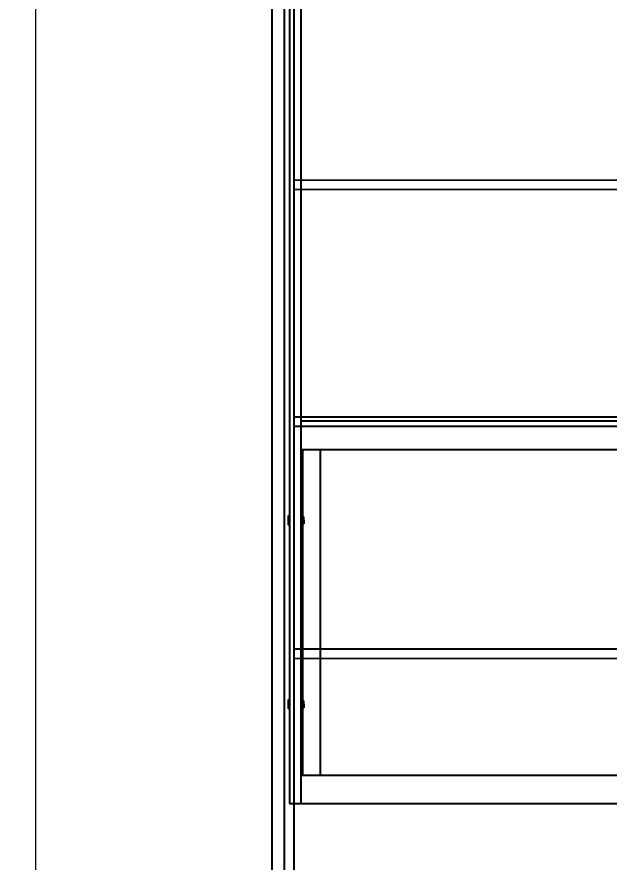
# Model space of a CAD drawing. Header units: millimetres. Extents: x -3908 to 2633, y -3782 to 2670.
# Drawn here: x -2481 to -1227, y -1322 to 470 of the extents above; entities that cross this region are included whole.
import ezdxf

# ---------------------------------------------------------------- set-up
doc = ezdxf.new("R2010")
doc.units = ezdxf.units.MM
for name, color, linetype in [('DIKOM_ЗОНА', 80, 'Continuous'), ('DIKOM_ОБЪЕКТ', 7, 'Continuous'), ('DIKOM_РАЗМЕР_ЗОНА', 7, 'Continuous'), ('DIKOM_РАЗМЕР_ОБЪЕКТА', 7, 'Continuous')]:
    doc.layers.add(name, color=color, linetype=linetype)
doc.styles.add('style1', font='arial.ttf', dxfattribs={"width": 0.8})
doc.dimstyles.new('1-50', dxfattribs={"dimtxt": 300, "dimasz": 200, "dimexe": 100, "dimexo": 0, "dimgap": 100, "dimtad": 1, "dimdec": 0, "dimtxsty": 'style1', "dimcen": 0, "dimclrd": 7, "dimclre": 7, "dimadec": 1, "dimazin": 2, "dimtfac": 1, "dimtdec": 0, "dimtmove": 0, "dimatfit": 3, "dimfxl": 0, "dimlwd": 25, "dimlwe": 18, "dimarcsym": 0})

# ---------------------------------------------------------------- blocks, each defined once
blk = doc.blocks.new('*D0')
at = {"layer": 'Defpoints', "color": 0, "transparency": 16777216}
for p in [(-1941.2, 2170.2), (-2748, -1943.6), (-1941.2, -1943.6)]:
    blk.add_point(p, dxfattribs=at)
at = {"layer": 'DIKOM_РАЗМЕР_ОБЪЕКТА', "color": 7, "lineweight": 18, "transparency": 16777216}
for p, q in [((-1941.2, 2170.2), (-2848, 2170.2)), ((-1941.2, -1943.6), (-2848, -1943.6))]:
    blk.add_line(p, q, dxfattribs=at)
at = {"layer": 'DIKOM_РАЗМЕР_ОБЪЕКТА', "color": 7, "lineweight": 25, "transparency": 16777216}
blk.add_line((-2748, 1970.2), (-2748, -1743.6), dxfattribs=at)
at = {"layer": 'DIKOM_РАЗМЕР_ОБЪЕКТА', "color": 7, "transparency": 16777216}
for points in [[(-2781.3, 1970.2), (-2714.7, 1970.2), (-2748, 2170.2)], [(-2781.3, -1743.6), (-2714.7, -1743.6), (-2748, -1943.6)]]:
    blk.add_solid(points, dxfattribs=at)
at = {"layer": 'DIKOM_РАЗМЕР_ОБЪЕКТА', "color": 0, "transparency": 16777216, "insert": (-3001.2, 113.3), "char_height": 300, "attachment_point": 5, "rotation": 90, "style": 'style1'}
blk.add_mtext('4000', dxfattribs=at)
blk = doc.blocks.new('*D2')
at = {"layer": 'Defpoints', "color": 0, "transparency": 16777216}
for p in [(-3457.5, 2670.2), (-1941.2, 2670.2), (-1941.2, -2443.6)]:
    blk.add_point(p, dxfattribs=at)
at = {"layer": 'DIKOM_РАЗМЕР_ЗОНА', "color": 7, "lineweight": 18, "transparency": 16777216}
for p, q in [((-1941.2, 2670.2), (-3557.5, 2670.2)), ((-1941.2, -2443.6), (-3557.5, -2443.6))]:
    blk.add_line(p, q, dxfattribs=at)
at = {"layer": 'DIKOM_РАЗМЕР_ЗОНА', "color": 7, "lineweight": 25, "transparency": 16777216}
blk.add_line((-3457.5, -2243.6), (-3457.5, 2470.2), dxfattribs=at)
at = {"layer": 'DIKOM_РАЗМЕР_ЗОНА', "color": 7, "transparency": 16777216}
for points in [[(-3490.8, 2470.2), (-3424.2, 2470.2), (-3457.5, 2670.2)], [(-3490.8, -2243.6), (-3424.2, -2243.6), (-3457.5, -2443.6)]]:
    blk.add_solid(points, dxfattribs=at)
at = {"layer": 'DIKOM_РАЗМЕР_ЗОНА', "color": 0, "transparency": 16777216, "insert": (-3710.7, 113.3), "char_height": 300, "attachment_point": 5, "rotation": 90, "style": 'style1'}
blk.add_mtext('5000', dxfattribs=at)

msp = doc.modelspace()

# ---------------------------------------------------------------- linework, layer by layer
at = {"layer": 'DIKOM_ЗОНА', "color": 3, "lineweight": 15}
msp.add_lwpolyline([(-1941.2, 2670.2), (2133.1, 2670.2, -0.414214), (2633.1, 2170.2), (2633.1, -1943.6, -0.414214), (2133.1, -2443.6), (-1941.2, -2443.6, -0.414214), (-2441.2, -1943.6), (-2441.2, 2170.2, -0.414214)], format="xyb", close=True, dxfattribs=at)
at = {"layer": 'DIKOM_ОБЪЕКТ'}
for p, q in [((-1941.2, 2170.2), (-1941.2, -1943.6)), ((-1914, -1849.3), (-1914, 2076)), ((-1894, -1849.3), (-1894, 2076)), ((-1904, 1422.7), (-1904, -1197.3)), ((-1879, -1197.3), (-1879, 1422.7)), ((85.8, 122.6), (-1894, 123.6)), ((85.8, 102.6), (-1894, 103.6)), ((85.8, -379.4), (-1894, -378.4)), ((-853, -387.3), (-1879, -387.3)), ((85.8, -399.4), (-1894, -398.4)), ((-1879, -447.3), (-834, -447.3)), ((-1879, -447.3), (-1839, -447.3)), ((-1879, -547.3), (-1879, -447.3)), ((-1876, -447.3), (-1876, -1137.3)), ((-1839, -447.3), (-1839, -1137.3)), ((-1906, -597.3), (-1906, -587.3)), ((-1906, -587.3), (-1904, -587.3)), ((-1906, -588.1), (-1906, -597.3)), ((-1904, -587.3), (-1904, -597.3)), ((-1873.5, -589.7), (-1876, -589.7)), ((-1876, -589.7), (-1876, -597.3)), ((-1873.5, -597.3), (-1873.5, -589.7)), ((-1873.5, -597.3), (-1873.5, -590.1)), ((-1906, -606.6), (-1906, -597.3)), ((-1906, -597.3), (-1906, -607.3)), ((-1906, -607.3), (-1904, -607.3)), ((-1904, -607.3), (-1904, -597.3)), ((-1876, -596.9), (-1873.5, -596)), ((-1876, -604.9), (-1876, -597.3)), ((-1873.5, -597.8), (-1876, -598.7)), ((-1873.5, -604.9), (-1876, -604.9)), ((-1873.5, -597.3), (-1873.5, -604.9)), ((-1873.5, -597.3), (-1873.5, -604.6)), ((85.8, -871.4), (-1894, -870.4)), ((85.8, -891.4), (-1894, -890.4)), ((-1906, -987.3), (-1906, -977.3)), ((-1906, -977.3), (-1904, -977.3)), ((-1906, -978.1), (-1906, -987.3)), ((-1904, -977.3), (-1904, -987.3)), ((-1873.5, -979.7), (-1876, -979.7)), ((-1876, -979.7), (-1876, -987.3)), ((-1873.5, -987.3), (-1873.5, -979.7)), ((-1873.5, -987.3), (-1873.5, -980.1)), ((-1906, -996.6), (-1906, -987.3)), ((-1906, -987.3), (-1906, -997.3)), ((-1906, -997.3), (-1904, -997.3)), ((-1904, -997.3), (-1904, -987.3)), ((-1876, -986.9), (-1873.5, -986)), ((-1876, -994.9), (-1876, -987.3)), ((-1873.5, -987.8), (-1876, -988.7)), ((-1873.5, -994.9), (-1876, -994.9)), ((-1873.5, -987.3), (-1873.5, -994.9)), ((-1873.5, -987.3), (-1873.5, -994.6)), ((-1879, -1137.3), (-922.1, -1137.3)), ((-1904, -1197.3), (-1879, -1197.3)), ((-1904, -1197.3), (-927.1, -1197.3))]:
    msp.add_line(p, q, dxfattribs=at)

# ---------------------------------------------------------------- dimensions: what is measured, and where the dimension line sits
at = {"layer": 'DIKOM_РАЗМЕР_ЗОНА'}
dim = msp.add_linear_dim(base=(-3457.5, 2670.2), p1=(-1941.2, -2443.6), p2=(-1941.2, 2670.2), angle=90, text='5000', dimstyle='1-50', dxfattribs=at)
dim.commit()
dim.dimension.update_dxf_attribs({"geometry": '*D2', "text_midpoint": (-3710.7, 113.3)})
at = {"layer": 'DIKOM_РАЗМЕР_ОБЪЕКТА'}
dim = msp.add_linear_dim(base=(-2748, -1943.6), p1=(-1941.2, 2170.2), p2=(-1941.2, -1943.6), angle=90, text='4000', dimstyle='1-50', dxfattribs=at)
dim.commit()
dim.dimension.update_dxf_attribs({"geometry": '*D0', "text_midpoint": (-3001.2, 113.3)})

doc.saveas('drawing.dxf')
